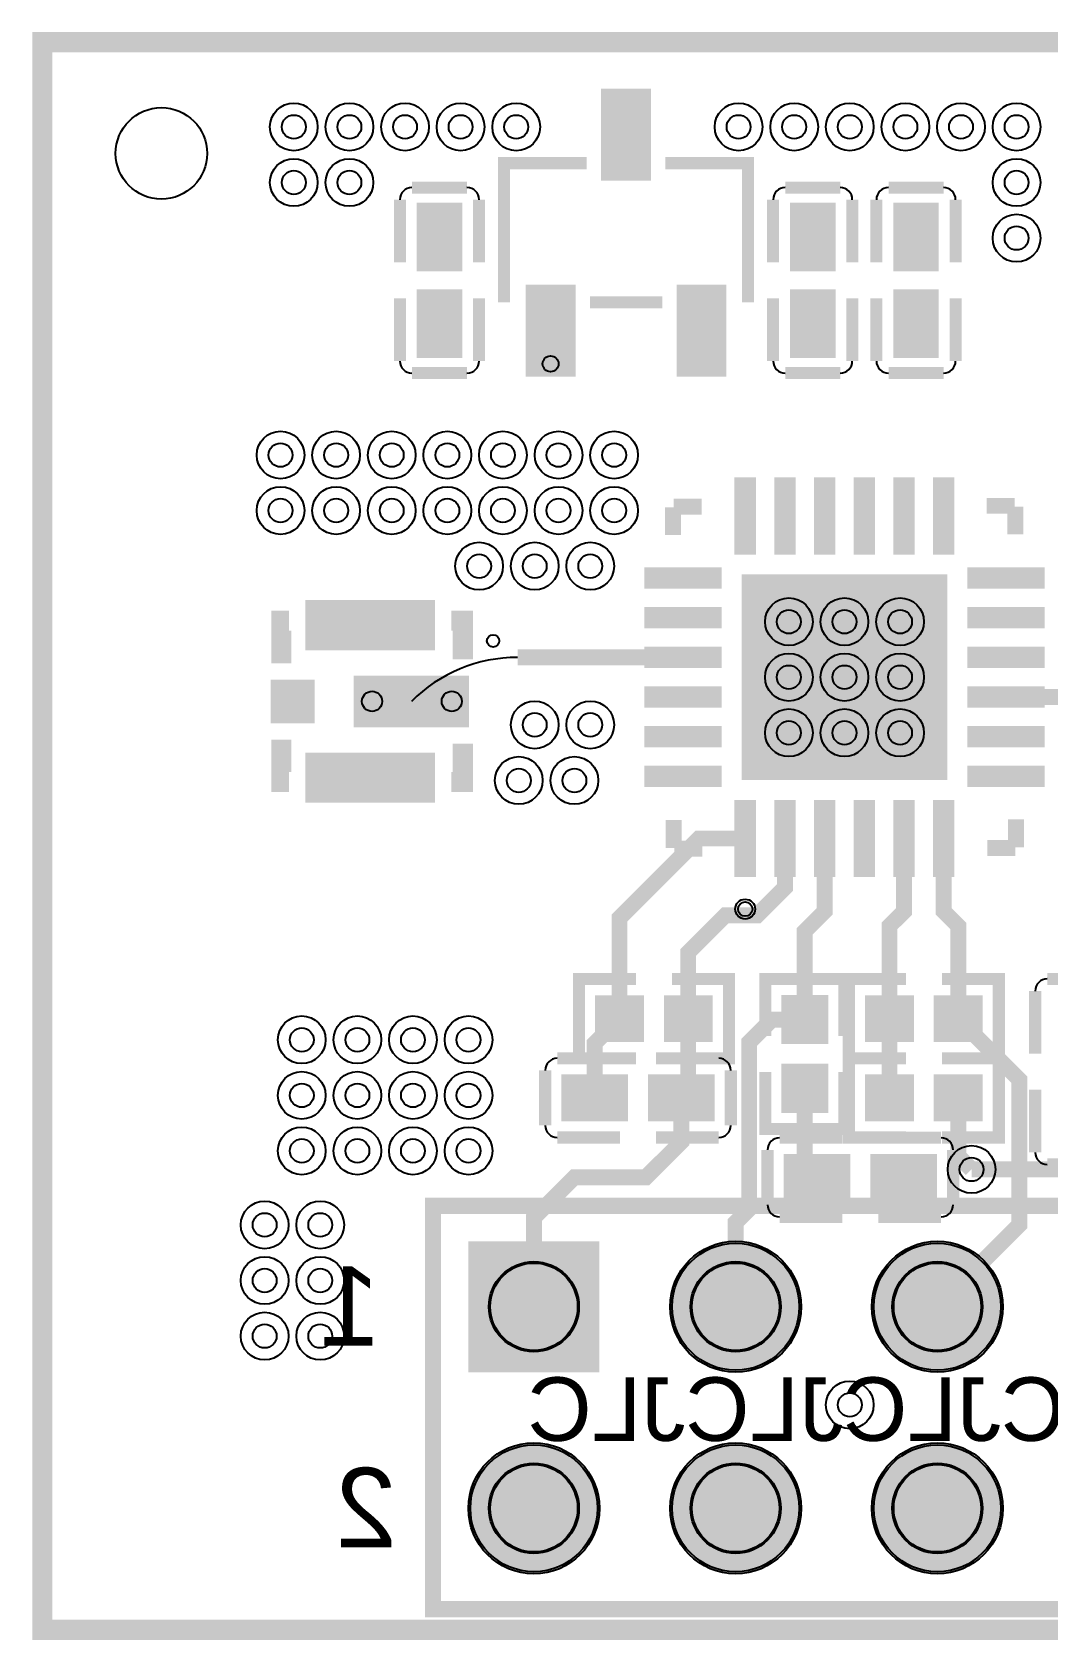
# Model space of a CAD drawing. Header units: millimetres. Extents: x -0.1 to 20.1, y -20.1 to 0.1.
# Drawn here: x -0.13 to 12.66, y -20.13 to 0.13 of the extents above; entities that cross this region are included whole.
import ezdxf

# ---------------------------------------------------------------- set-up
doc = ezdxf.new("R2010")
doc.units = ezdxf.units.MM
for name, color, linetype, true_color in [('BoardOutLine', 7, 'Continuous', 0xff00ff), ('BottomLayer', 7, 'Continuous', 0x0000ff), ('BottomSilkLayer', 7, 'Continuous', 0x66cc33), ('BottomSolderMaskLayer', 7, 'Continuous', 0xaa00ff), ('Document', 7, 'Continuous', 0xffffff), ('Hole', 7, 'Continuous', 0x222222), ('Multi-Layer', 7, 'Continuous', 0xc0c0c0), ('TopLayer', 7, 'Continuous', 0xff0000), ('TopPasteMaskLayer', 7, 'Continuous', 0x808080), ('TopSilkLayer', 7, 'Continuous', 0xffcc00), ('TopSolderMaskLayer', 7, 'Continuous', 0x800080)]:
    doc.layers.add(name, color=color, linetype=linetype, true_color=true_color)
doc.styles.get("Standard").update_dxf_attribs({"font": 'arial.ttf'})

msp = doc.modelspace()

# ---------------------------------------------------------------- hatches: boundary and pattern name
at = {"layer": 'BottomSolderMaskLayer'}
for points in [[(5.364607806451545, -16.755411574193545), (7.015404606451625, -16.755411574193545), (7.015404606451625, -15.104614774193578), (5.364607806451545, -15.104614774193578)], [(7.904581599999955, -15.930117999999993, 1), (9.555378399999954, -15.930117999999993, 1)], [(10.44458159999992, -15.930117999999993, 1), (12.095378399999918, -15.930117999999993, 1)], [(5.364581599999991, -18.47011800000007, 1), (7.0153783999999915, -18.47011800000007, 1)], [(7.904581599999955, -18.47011800000007, 1), (9.555378399999954, -18.47011800000007, 1)], [(10.44458159999992, -18.47011800000007, 1), (12.095378399999918, -18.47011800000007, 1)]]:
    msp.add_hatch(color=256, dxfattribs=at).paths.add_polyline_path(points)
at = {"layer": 'Multi-Layer'}
for points in [[(5.390006999999855, -16.730014799999935), (6.990003799999954, -16.730014799999935), (6.990003799999954, -15.13001799999995), (5.390006999999855, -15.13001799999995)], [(7.929981599999955, -15.930117999999993, 1), (9.529978399999955, -15.930117999999993, 1)], [(10.469981599999919, -15.930117999999993, 1), (12.069978399999918, -15.930117999999993, 1)], [(5.389981599999992, -18.47011800000007, 1), (6.989978399999991, -18.47011800000007, 1)], [(7.929981599999955, -18.47011800000007, 1), (9.529978399999955, -18.47011800000007, 1)], [(10.469981599999919, -18.47011800000007, 1), (12.069978399999918, -18.47011800000007, 1)]]:
    msp.add_hatch(color=256, dxfattribs=at).paths.add_polyline_path(points)
at = {"layer": 'TopLayer'}
for points in [[(7.649997399999961, -0.6299962000000505), (7.649997399999961, -1.699996599999963), (7.0499986000000945, -1.699996599999963), (7.0499986000000945, -0.6299962000000505)], [(4.731257999999912, -2.8497275999999374), (5.2712620000000925, -2.8497275999999374), (5.2712620000000925, -2.0596352000000024), (4.731257999999912, -2.0596352000000024)], [(9.43025799999998, -2.8497275999999374), (9.970261999999934, -2.8497275999999374), (9.970261999999934, -2.0596352000000024), (9.43025799999998, -2.0596352000000024)], [(10.73073799999986, -2.8497275999999374), (11.270742000000041, -2.8497275999999374), (11.270742000000041, -2.0596352000000024), (10.73073799999986, -2.0596352000000024)], [(4.731257999999912, -3.149752400000011), (5.2712620000000925, -3.149752400000011), (5.2712620000000925, -3.939844799999946), (4.731257999999912, -3.939844799999946)], [(6.700037400000042, -3.099993799999993), (6.700037400000042, -4.169994200000019), (6.100038599999948, -4.169994200000019), (6.100038599999948, -3.099993799999993)], [(8.59995739999988, -3.099993799999993), (8.59995739999988, -4.169994200000019), (7.999958600000014, -4.169994200000019), (7.999958600000014, -3.099993799999993)], [(9.43025799999998, -3.149752400000011), (9.970261999999934, -3.149752400000011), (9.970261999999934, -3.939844799999946), (9.43025799999998, -3.939844799999946)], [(10.73073799999986, -3.149752400000011), (11.270742000000041, -3.149752400000011), (11.270742000000041, -3.939844799999946), (10.73073799999986, -3.939844799999946)], [(8.723198199999956, -6.374409400000104), (8.723198199999956, -5.561609399999952), (8.977198199999862, -5.561609399999952), (8.977198199999862, -6.374409400000104)], [(9.222943200000032, -6.374409400000104), (9.222943200000032, -5.561609399999952), (9.476943199999937, -5.561609399999952), (9.476943199999937, -6.374409400000104)], [(9.723196199999961, -6.374409400000104), (9.723196199999961, -5.561609399999952), (9.977196199999867, -5.561609399999952), (9.977196199999867, -6.374409400000104)], [(10.222915799999896, -6.374409400000104), (10.222915799999896, -5.561609399999952), (10.476915800000029, -5.561609399999952), (10.476915800000029, -6.374409400000104)], [(10.723168800000053, -6.374409400000104), (10.723168800000053, -5.561609399999952), (10.977168799999959, -5.561609399999952), (10.977168799999959, -6.374409400000104)], [(11.222913799999901, -6.374409400000104), (11.222913799999901, -5.561609399999952), (11.476913800000034, -5.561609399999952), (11.476913800000034, -6.374409400000104)], [(7.6615544, -6.877075399999967), (7.6615544, -6.623075399999948), (8.474557599999912, -6.623075399999948), (8.474557599999912, -6.877075399999967)], [(11.72555439999985, -6.877075399999967), (11.72555439999985, -6.623075399999948), (12.53855759999999, -6.623075399999948), (12.53855759999999, -6.877075399999967)], [(8.8300559999999, -9.270009399999935), (8.8300559999999, -6.730009399999972), (11.37005600000009, -6.730009399999972), (11.37005600000009, -9.270009399999935)], [(4.917313000000036, -7.633817600000043), (3.3373313999999255, -7.633817600000043), (3.3373313999999255, -7.053808600000025), (4.917313000000036, -7.053808600000025)], [(7.6615544, -7.376947399999949), (7.6615544, -7.12294739999993), (8.474557599999912, -7.12294739999993), (8.474557599999912, -7.376947399999949)], [(11.72555439999985, -7.376947399999949), (11.72555439999985, -7.12294739999993), (12.53855759999999, -7.12294739999993), (12.53855759999999, -7.376947399999949)], [(7.6615544, -7.877073399999972), (7.6615544, -7.623073399999953), (8.474557599999912, -7.623073399999953), (8.474557599999912, -7.877073399999972)], [(11.72555439999985, -7.877073399999972), (11.72555439999985, -7.623073399999953), (12.53855759999999, -7.623073399999953), (12.53855759999999, -7.877073399999972)], [(3.402228399999899, -8.553805599999919), (2.9022039999999834, -8.553805599999919), (2.9022039999999834, -8.053806599999916), (3.402228399999899, -8.053806599999916)], [(5.347766799999931, -8.603818200000092), (3.947769600000015, -8.603818200000092), (3.947769600000015, -8.003819399999998), (5.347766799999931, -8.003819399999998)], [(7.6615544, -8.376945400000068), (7.6615544, -8.122945400000049), (8.474557599999912, -8.122945400000049), (8.474557599999912, -8.376945400000068)], [(11.72555439999985, -8.376945400000068), (11.72555439999985, -8.122945400000049), (12.53855759999999, -8.122945400000049), (12.53855759999999, -8.376945400000068)], [(7.6615544, -8.877071399999977), (7.6615544, -8.623071399999958), (8.474557599999912, -8.623071399999958), (8.474557599999912, -8.877071399999977)], [(11.72555439999985, -8.877071399999977), (11.72555439999985, -8.623071399999958), (12.53855759999999, -8.623071399999958), (12.53855759999999, -8.877071399999977)], [(4.917313000000036, -9.55382899999995), (3.3373313999999255, -9.55382899999995), (3.3373313999999255, -8.973819999999932), (4.917313000000036, -8.973819999999932)], [(7.6615544, -9.376943400000073), (7.6615544, -9.122943400000054), (8.474557599999912, -9.122943400000054), (8.474557599999912, -9.376943400000073)], [(11.72555439999985, -9.376943400000073), (11.72555439999985, -9.122943400000054), (12.53855759999999, -9.122943400000054), (12.53855759999999, -9.376943400000073)], [(8.722969600000056, -10.438409400000069), (8.722969600000056, -9.62560940000003), (8.976969599999961, -9.62560940000003), (8.976969599999961, -10.438409400000069)], [(9.223044799999911, -10.438409400000069), (9.223044799999911, -9.62560940000003), (9.477044800000044, -9.62560940000003), (9.477044800000044, -10.438409400000069)], [(9.723043800000028, -10.438409400000069), (9.723043800000028, -9.62560940000003), (9.977043799999933, -9.62560940000003), (9.977043799999933, -10.438409400000069)], [(10.223068200000057, -10.438409400000069), (10.223068200000057, -9.62560940000003), (10.477068199999962, -9.62560940000003), (10.477068199999962, -10.438409400000069)], [(10.723067199999946, -10.438409400000069), (10.723067199999946, -9.62560940000003), (10.977067200000079, -9.62560940000003), (10.977067200000079, -10.438409400000069)], [(11.223066200000062, -10.438409400000069), (11.223066200000062, -9.62560940000003), (11.477066199999967, -9.62560940000003), (11.477066199999967, -10.438409400000069)], [(7.55126759999996, -12.571222000000034), (7.55126759999996, -12.03121800000008), (6.985634999999888, -12.03121800000008), (6.985634999999888, -12.571222000000034)], [(7.851292400000034, -12.571222000000034), (7.851292400000034, -12.03121800000008), (8.416924999999878, -12.03121800000008), (8.416924999999878, -12.571222000000034)], [(9.871201999999926, -12.595707599999969), (9.331197999999972, -12.595707599999969), (9.331197999999972, -12.03007500000001), (9.871201999999926, -12.03007500000001)], [(10.949787599999922, -12.03121800000008), (10.949787599999922, -12.571222000000034), (10.384155000000078, -12.571222000000034), (10.384155000000078, -12.03121800000008)], [(11.249812399999996, -12.03121800000008), (11.249812399999996, -12.571222000000034), (11.815445000000068, -12.571222000000034), (11.815445000000068, -12.03121800000008)], [(9.871201999999926, -12.895732399999929), (9.331197999999972, -12.895732399999929), (9.331197999999972, -13.461365), (9.871201999999926, -13.461365)], [(7.350607599999989, -13.569441999999981), (7.350607599999989, -13.029438000000027), (6.560515199999941, -13.029438000000027), (6.560515199999941, -13.569441999999981)], [(7.650632400000063, -13.569441999999981), (7.650632400000063, -13.029438000000027), (8.440724800000112, -13.029438000000027), (8.440724800000112, -13.569441999999981)], [(10.949787599999922, -13.029438000000027), (10.949787599999922, -13.569441999999981), (10.384155000000078, -13.569441999999981), (10.384155000000078, -13.029438000000027)], [(11.249812399999996, -13.029438000000027), (11.249812399999996, -13.569441999999981), (11.815445000000068, -13.569441999999981), (11.815445000000068, -13.029438000000027)], [(10.149687599999993, -14.030198000000041), (10.149687599999993, -14.570201999999995), (9.359595199999944, -14.570201999999995), (9.359595199999944, -14.030198000000041)], [(10.449712400000067, -14.030198000000041), (10.449712400000067, -14.570201999999995), (11.239804800000115, -14.570201999999995), (11.239804800000115, -14.030198000000041)]]:
    msp.add_hatch(color=256, dxfattribs=at).paths.add_polyline_path(points)
at = {"layer": 'TopPasteMaskLayer'}
for points in [[(7.649997399999961, -0.6299962000000505), (7.649997399999961, -1.699996599999963), (7.0499986000000945, -1.699996599999963), (7.0499986000000945, -0.6299962000000505)], [(5.2262786000000006, -2.8197048000000677), (4.776266799999917, -2.8197048000000677), (4.726279599999884, -2.7497277999999596), (4.726279599999884, -2.269718600000033), (4.776266799999917, -2.2197059999999738), (5.2262786000000006, -2.2197059999999738), (5.276265800000033, -2.269718600000033), (5.276265800000033, -2.7497277999999596)], [(9.92525319999993, -2.7997658000000456), (9.475241399999845, -2.7997658000000456), (9.42525420000004, -2.7497785999998996), (9.42525420000004, -2.219782200000054), (9.475241399999845, -2.169769599999995), (9.92525319999993, -2.169769599999995), (9.975240399999961, -2.219782200000054), (9.975240399999961, -2.7497785999998996)], [(11.22575859999995, -2.8197048000000677), (10.775746799999865, -2.8197048000000677), (10.72575960000006, -2.7497277999999596), (10.72575960000006, -2.269718600000033), (10.775746799999865, -2.2197059999999738), (11.22575859999995, -2.2197059999999738), (11.275745799999982, -2.269718600000033), (11.275745799999982, -2.7497277999999596)], [(5.2262786000000006, -3.7797231999999212), (4.776266799999917, -3.7797231999999212), (4.726279599999884, -3.729710599999976), (4.726279599999884, -3.249726799999962), (4.776266799999917, -3.179724399999941), (5.2262786000000006, -3.179724399999941), (5.276265800000033, -3.249726799999962), (5.276265800000033, -3.729710599999976)], [(6.700037400000042, -3.099993799999993), (6.700037400000042, -4.169994200000019), (6.100038599999948, -4.169994200000019), (6.100038599999948, -3.099993799999993)], [(8.59995739999988, -3.099993799999993), (8.59995739999988, -4.169994200000019), (7.999958600000014, -4.169994200000019), (7.999958600000014, -3.099993799999993)], [(9.92525319999993, -3.829761200000007), (9.475241399999845, -3.829761200000007), (9.42525420000004, -3.779773999999975), (9.42525420000004, -3.249777600000016), (9.475241399999845, -3.1997649999999567), (9.92525319999993, -3.1997649999999567), (9.975240399999961, -3.249777600000016), (9.975240399999961, -3.779773999999975)], [(11.22575859999995, -3.7797231999999212), (10.775746799999865, -3.7797231999999212), (10.72575960000006, -3.729710599999976), (10.72575960000006, -3.249726799999962), (10.775746799999865, -3.179724399999941), (11.22575859999995, -3.179724399999941), (11.275745799999982, -3.249726799999962), (11.275745799999982, -3.729710599999976)], [(8.723198199999956, -6.374409400000104), (8.723198199999956, -5.561609399999952), (8.977198199999862, -5.561609399999952), (8.977198199999862, -6.374409400000104)], [(9.222943200000032, -6.374409400000104), (9.222943200000032, -5.561609399999952), (9.476943199999937, -5.561609399999952), (9.476943199999937, -6.374409400000104)], [(9.723196199999961, -6.374409400000104), (9.723196199999961, -5.561609399999952), (9.977196199999867, -5.561609399999952), (9.977196199999867, -6.374409400000104)], [(10.222915799999896, -6.374409400000104), (10.222915799999896, -5.561609399999952), (10.476915800000029, -5.561609399999952), (10.476915800000029, -6.374409400000104)], [(10.723168800000053, -6.374409400000104), (10.723168800000053, -5.561609399999952), (10.977168799999959, -5.561609399999952), (10.977168799999959, -6.374409400000104)], [(11.222913799999901, -6.374409400000104), (11.222913799999901, -5.561609399999952), (11.476913800000034, -5.561609399999952), (11.476913800000034, -6.374409400000104)], [(7.6615544, -6.877075399999967), (7.6615544, -6.623075399999948), (8.474557599999912, -6.623075399999948), (8.474557599999912, -6.877075399999967)], [(11.72555439999985, -6.877075399999967), (11.72555439999985, -6.623075399999948), (12.53855759999999, -6.623075399999948), (12.53855759999999, -6.877075399999967)], [(8.8300559999999, -9.270009399999935), (8.8300559999999, -6.730009399999972), (11.37005600000009, -6.730009399999972), (11.37005600000009, -9.270009399999935)], [(4.917313000000036, -7.633817600000043), (3.3373313999999255, -7.633817600000043), (3.3373313999999255, -7.053808600000025), (4.917313000000036, -7.053808600000025)], [(7.6615544, -7.376947399999949), (7.6615544, -7.12294739999993), (8.474557599999912, -7.12294739999993), (8.474557599999912, -7.376947399999949)], [(11.72555439999985, -7.376947399999949), (11.72555439999985, -7.12294739999993), (12.53855759999999, -7.12294739999993), (12.53855759999999, -7.376947399999949)], [(7.6615544, -7.877073399999972), (7.6615544, -7.623073399999953), (8.474557599999912, -7.623073399999953), (8.474557599999912, -7.877073399999972)], [(11.72555439999985, -7.877073399999972), (11.72555439999985, -7.623073399999953), (12.53855759999999, -7.623073399999953), (12.53855759999999, -7.877073399999972)], [(3.402228399999899, -8.553805599999919), (2.9022039999999834, -8.553805599999919), (2.9022039999999834, -8.053806599999916), (3.402228399999899, -8.053806599999916)], [(5.347766799999931, -8.603818200000092), (3.947769600000015, -8.603818200000092), (3.947769600000015, -8.003819399999998), (5.347766799999931, -8.003819399999998)], [(7.6615544, -8.376945400000068), (7.6615544, -8.122945400000049), (8.474557599999912, -8.122945400000049), (8.474557599999912, -8.376945400000068)], [(11.72555439999985, -8.376945400000068), (11.72555439999985, -8.122945400000049), (12.53855759999999, -8.122945400000049), (12.53855759999999, -8.376945400000068)], [(7.6615544, -8.877071399999977), (7.6615544, -8.623071399999958), (8.474557599999912, -8.623071399999958), (8.474557599999912, -8.877071399999977)], [(11.72555439999985, -8.877071399999977), (11.72555439999985, -8.623071399999958), (12.53855759999999, -8.623071399999958), (12.53855759999999, -8.877071399999977)], [(4.917313000000036, -9.55382899999995), (3.3373313999999255, -9.55382899999995), (3.3373313999999255, -8.973819999999932), (4.917313000000036, -8.973819999999932)], [(7.6615544, -9.376943400000073), (7.6615544, -9.122943400000054), (8.474557599999912, -9.122943400000054), (8.474557599999912, -9.376943400000073)], [(11.72555439999985, -9.376943400000073), (11.72555439999985, -9.122943400000054), (12.53855759999999, -9.122943400000054), (12.53855759999999, -9.376943400000073)], [(8.722969600000056, -10.438409400000069), (8.722969600000056, -9.62560940000003), (8.976969599999961, -9.62560940000003), (8.976969599999961, -10.438409400000069)], [(9.223044799999911, -10.438409400000069), (9.223044799999911, -9.62560940000003), (9.477044800000044, -9.62560940000003), (9.477044800000044, -10.438409400000069)], [(9.723043800000028, -10.438409400000069), (9.723043800000028, -9.62560940000003), (9.977043799999933, -9.62560940000003), (9.977043799999933, -10.438409400000069)], [(10.223068200000057, -10.438409400000069), (10.223068200000057, -9.62560940000003), (10.477068199999962, -9.62560940000003), (10.477068199999962, -10.438409400000069)], [(10.723067199999946, -10.438409400000069), (10.723067199999946, -9.62560940000003), (10.977067200000079, -9.62560940000003), (10.977067200000079, -10.438409400000069)], [(11.223066200000062, -10.438409400000069), (11.223066200000062, -9.62560940000003), (11.477066199999967, -9.62560940000003), (11.477066199999967, -10.438409400000069)], [(7.566279000000009, -12.531217000000083), (7.566279000000009, -12.071223000000032), (7.526273999999944, -12.03121800000008), (7.025639999999953, -12.03121800000008), (6.985634999999888, -12.071223000000032), (6.985634999999888, -12.531217000000083), (7.025639999999953, -12.571222000000034), (7.526273999999944, -12.571222000000034)], [(7.836280999999985, -12.531217000000083), (7.836280999999985, -12.071223000000032), (7.87628600000005, -12.03121800000008), (8.376920000000041, -12.03121800000008), (8.416924999999878, -12.071223000000032), (8.416924999999878, -12.531217000000083), (8.376920000000041, -12.571222000000034), (7.87628600000005, -12.571222000000034)], [(9.831197000000088, -12.610718999999904), (9.371203000000037, -12.610718999999904), (9.331197999999972, -12.570713999999953), (9.331197999999972, -12.070079999999962), (9.371203000000037, -12.03007500000001), (9.831197000000088, -12.03007500000001), (9.871201999999926, -12.070079999999962), (9.871201999999926, -12.570713999999953)], [(10.96479899999997, -12.071223000000032), (10.96479899999997, -12.531217000000083), (10.924793999999906, -12.571222000000034), (10.424159999999915, -12.571222000000034), (10.384155000000078, -12.531217000000083), (10.384155000000078, -12.071223000000032), (10.424159999999915, -12.03121800000008), (10.924793999999906, -12.03121800000008)], [(11.234800999999948, -12.071223000000032), (11.234800999999948, -12.531217000000083), (11.274806000000012, -12.571222000000034), (11.775440000000003, -12.571222000000034), (11.815445000000068, -12.531217000000083), (11.815445000000068, -12.071223000000032), (11.775440000000003, -12.03121800000008), (11.274806000000012, -12.03121800000008)], [(9.831197000000088, -12.880720999999994), (9.371203000000037, -12.880720999999994), (9.331197999999972, -12.920726000000059), (9.331197999999972, -13.42136000000005), (9.371203000000037, -13.461365), (9.831197000000088, -13.461365), (9.871201999999926, -13.42136000000005), (9.871201999999926, -12.920726000000059)], [(7.320584799999892, -13.074421400000006), (7.320584799999892, -13.52443320000009), (7.250607800000012, -13.574420400000008), (6.770598599999971, -13.574420400000008), (6.720586000000026, -13.52443320000009), (6.720586000000026, -13.074421400000006), (6.770598599999971, -13.024434200000087), (7.250607800000012, -13.024434200000087)], [(8.280603199999973, -13.074421400000006), (8.280603199999973, -13.52443320000009), (8.230590600000028, -13.574420400000008), (7.7506067999999, -13.574420400000008), (7.680604400000107, -13.52443320000009), (7.680604400000107, -13.074421400000006), (7.7506067999999, -13.024434200000087), (8.230590600000028, -13.024434200000087)], [(10.96479899999997, -13.069442999999978), (10.96479899999997, -13.52943700000003), (10.924793999999906, -13.569441999999981), (10.424159999999915, -13.569441999999981), (10.384155000000078, -13.52943700000003), (10.384155000000078, -13.069442999999978), (10.424159999999915, -13.029438000000027), (10.924793999999906, -13.029438000000027)], [(11.234800999999948, -13.069442999999978), (11.234800999999948, -13.52943700000003), (11.274806000000012, -13.569441999999981), (11.775440000000003, -13.569441999999981), (11.815445000000068, -13.52943700000003), (11.815445000000068, -13.069442999999978), (11.775440000000003, -13.029438000000027), (11.274806000000012, -13.029438000000027)], [(9.519716800000083, -14.525218600000017), (9.519716800000083, -14.075206800000046), (9.569729400000028, -14.025219600000014), (10.049713199999928, -14.025219600000014), (10.11971559999995, -14.075206800000046), (10.11971559999995, -14.525218600000017), (10.049713199999928, -14.575205800000049), (9.569729400000028, -14.575205800000049)], [(10.479735199999936, -14.525218600000017), (10.479735199999936, -14.075206800000046), (10.549712199999817, -14.025219600000014), (11.029721400000085, -14.025219600000014), (11.07973400000003, -14.075206800000046), (11.07973400000003, -14.525218600000017), (11.029721400000085, -14.575205800000049), (10.549712199999817, -14.575205800000049)]]:
    msp.add_hatch(color=256, dxfattribs=at).paths.add_polyline_path(points)
at = {"layer": 'TopSolderMaskLayer'}
for points in [[(7.664240356843834, -0.5846908236560466), (7.664240356843834, -1.7452847720429645), (7.035755643156222, -1.7452847720429645), (7.035755643156222, -0.5846908236560466)], [(4.713897876550959, -2.8868933196613398), (5.2886221234488175, -2.8868933196613398), (5.2886221234488175, -2.0224742592662324), (4.713897876550959, -2.0224742592662324)], [(9.412897876551028, -2.8868933196613398), (9.987622123448887, -2.8868933196613398), (9.987622123448887, -2.0224742592662324), (9.412897876551028, -2.0224742592662324)], [(10.713377876551135, -2.8868933196613398), (11.288102123448994, -2.8868933196613398), (11.288102123448994, -2.0224742592662324), (10.713377876551135, -2.0224742592662324)], [(4.713897876550959, -3.112586680338609), (5.2886221234488175, -3.112586680338609), (5.2886221234488175, -3.9770057407337163), (4.713897876550959, -3.9770057407337163)], [(6.7142803568436875, -3.0546970258063766), (6.7142803568436875, -4.2152909741936355), (6.0857956431563025, -4.2152909741936355), (6.0857956431563025, -3.0546970258063766)], [(8.614200356843753, -3.0546970258063766), (8.614200356843753, -4.2152909741936355), (7.985715643156141, -4.2152909741936355), (7.985715643156141, -3.0546970258063766)], [(9.412897876551028, -3.112586680338609), (9.987622123448887, -3.112586680338609), (9.987622123448887, -3.9770057407337163), (9.412897876551028, -3.9770057407337163)], [(10.713377876551135, -3.112586680338609), (11.288102123448994, -3.112586680338609), (11.288102123448994, -3.9770057407337163), (10.713377876551135, -3.9770057407337163)], [(8.715388419931173, -6.454434561260086), (8.715388419931173, -5.481594241260041), (8.985017357431275, -5.481594241260041), (8.985017357431275, -6.454434561260086)], [(9.215125605462504, -6.454434561260086), (9.215125605462504, -5.481594241260041), (9.484754542962605, -5.481594241260041), (9.484754542962605, -6.454434561260086)], [(9.715386419931178, -6.454434561260086), (9.715386419931178, -5.481594241260041), (9.985015357431053, -5.481594241260041), (9.985015357431053, -6.454434561260086)], [(10.21509664256871, -6.454434561260086), (10.21509664256871, -5.481594241260041), (10.484725580068812, -5.481594241260041), (10.484725580068812, -6.454434561260086)], [(10.715357457037385, -6.454434561260086), (10.715357457037385, -5.481594241260041), (10.984986394537486, -5.481594241260041), (10.984986394537486, -6.454434561260086)], [(11.215094642568715, -6.454434561260086), (11.215094642568715, -5.481594241260041), (11.484723580068817, -5.481594241260041), (11.484723580068817, -6.454434561260086)], [(7.5815142349598545, -6.884889478124251), (7.5815142349598545, -6.615264446881952), (8.554597765040057, -6.615264446881952), (8.554597765040057, -6.884889478124251)], [(11.645514234959933, -6.884889478124251), (11.645514234959933, -6.615264446881952), (12.618597765039908, -6.615264446881952), (12.618597765039908, -6.884889478124251)], [(8.80504970000004, -9.295016200125929), (8.80504970000004, -6.70500360012602), (11.39506229999995, -6.70500360012602), (11.39506229999995, -9.295016200125929)], [(4.942715041636461, -7.65920981370698), (3.311934258291217, -7.65920981370698), (3.311934258291217, -7.028400813707094), (4.942715041636461, -7.028400813707094)], [(7.5815142349598545, -7.384761478124233), (7.5815142349598545, -7.115136446881934), (8.554597765040057, -7.115136446881934), (8.554597765040057, -7.384761478124233)], [(11.645514234959933, -7.384761478124233), (11.645514234959933, -7.115136446881934), (12.618597765039908, -7.115136446881934), (12.618597765039908, -7.384761478124233)], [(7.5815142349598545, -7.884887478124256), (7.5815142349598545, -7.615262446881957), (8.554597765040057, -7.615262446881957), (8.554597765040057, -7.884887478124256)], [(11.645514234959933, -7.884887478124256), (11.645514234959933, -7.615262446881957), (12.618597765039908, -7.615262446881957), (12.618597765039908, -7.884887478124256)], [(3.427637432258166, -8.579209470967726), (2.8768104516128687, -8.579209470967726), (2.8768104516128687, -8.028410470967628), (3.427637432258166, -8.028410470967628)], [(5.373169564977047, -8.629222501075333), (3.9223723649769227, -8.629222501075333), (3.9223723649769227, -7.978423701075258), (5.373169564977047, -7.978423701075258)], [(7.5815142349598545, -8.384759478124238), (7.5815142349598545, -8.115134446882053), (8.554597765040057, -8.115134446882053), (8.554597765040057, -8.384759478124238)], [(11.645514234959933, -8.384759478124238), (11.645514234959933, -8.115134446882053), (12.618597765039908, -8.115134446882053), (12.618597765039908, -8.384759478124238)], [(7.5815142349598545, -8.884885478124147), (7.5815142349598545, -8.615260446881962), (8.554597765040057, -8.615260446881962), (8.554597765040057, -8.884885478124147)], [(11.645514234959933, -8.884885478124147), (11.645514234959933, -8.615260446881962), (12.618597765039908, -8.615260446881962), (12.618597765039908, -8.884885478124147)], [(4.942715041636461, -9.579223438362192), (3.311934258291217, -9.579223438362192), (3.311934258291217, -8.948414438362079), (4.942715041636461, -8.948414438362079)], [(7.5815142349598545, -9.384757478124243), (7.5815142349598545, -9.115132446882058), (8.554597765040057, -9.115132446882058), (8.554597765040057, -9.384757478124243)], [(11.645514234959933, -9.384757478124243), (11.645514234959933, -9.115132446882058), (12.618597765039908, -9.115132446882058), (12.618597765039908, -9.384757478124243)], [(8.715161382824931, -10.518434561260051), (8.715161382824931, -9.545594241260005), (8.984790320324805, -9.545594241260005), (8.984790320324805, -10.518434561260051)], [(9.21523345703747, -10.518434561260051), (9.21523345703747, -9.545594241260005), (9.484862394537572, -9.545594241260005), (9.484862394537572, -10.518434561260051)], [(9.715224642568614, -10.518434561260051), (9.715224642568614, -9.545594241260005), (9.984853580068716, -9.545594241260005), (9.984853580068716, -10.518434561260051)], [(10.215258419931274, -10.518434561260051), (10.215258419931274, -9.545594241260005), (10.484887357431376, -9.545594241260005), (10.484887357431376, -10.518434561260051)], [(10.715249605462418, -10.518434561260051), (10.715249605462418, -9.545594241260005), (10.98487854296252, -9.545594241260005), (10.98487854296252, -10.518434561260051)], [(11.21525641993128, -10.518434561260051), (11.21525641993128, -9.545594241260005), (11.48488535743138, -9.545594241260005), (11.48488535743138, -10.518434561260051)], [(7.576665318904475, -12.596621999999911), (7.576665318904475, -12.00581800000009), (6.960234999999898, -12.00581800000009), (6.960234999999898, -12.596621999999911)], [(7.8258946810955194, -12.596621999999911), (7.8258946810955194, -12.00581800000009), (8.442324999999869, -12.00581800000009), (8.442324999999869, -12.596621999999911)], [(9.895450046699466, -12.622311889745902), (9.306949953300432, -12.622311889745902), (9.306949953300432, -12.003468320790262), (9.895450046699466, -12.003468320790262)], [(10.97518531890421, -12.00581800000009), (10.97518531890421, -12.596621999999911), (10.358755000000087, -12.596621999999911), (10.358755000000087, -12.00581800000009)], [(11.224414681095482, -12.00581800000009), (11.224414681095482, -12.596621999999911), (11.840844999999831, -12.596621999999911), (11.840844999999831, -12.00581800000009)], [(9.895450046699466, -12.869128110253996), (9.306949953300432, -12.869128110253996), (9.306949953300432, -13.487971679209863), (9.895450046699466, -13.487971679209863)], [(7.376009233125501, -13.594841999999971), (7.376009233125501, -13.004038000000037), (6.535116833125471, -13.004038000000037), (6.535116833125471, -13.594841999999971)], [(7.625230766874552, -13.594841999999971), (7.625230766874552, -13.004038000000037), (8.466123166874581, -13.004038000000037), (8.466123166874581, -13.594841999999971)], [(10.97518531890421, -13.004038000000037), (10.97518531890421, -13.594841999999971), (10.358755000000087, -13.594841999999971), (10.358755000000087, -13.004038000000037)], [(11.224414681095482, -13.004038000000037), (11.224414681095482, -13.594841999999971), (11.840844999999831, -13.594841999999971), (11.840844999999831, -13.004038000000037)], [(10.175089233125505, -14.00479800000005), (10.175089233125505, -14.595601999999985), (9.334196833125475, -14.595601999999985), (9.334196833125475, -14.00479800000005)], [(10.424310766874555, -14.00479800000005), (10.424310766874555, -14.595601999999985), (11.265203166874585, -14.595601999999985), (11.265203166874585, -14.00479800000005)], [(5.364607806451545, -16.755411574193545), (7.015404606451625, -16.755411574193545), (7.015404606451625, -15.104614774193578), (5.364607806451545, -15.104614774193578)], [(7.904581599999955, -15.930117999999993, 1), (9.555378399999954, -15.930117999999993, 1)], [(10.44458159999992, -15.930117999999993, 1), (12.095378399999918, -15.930117999999993, 1)], [(5.364581599999991, -18.47011800000007, 1), (7.0153783999999915, -18.47011800000007, 1)], [(7.904581599999955, -18.47011800000007, 1), (9.555378399999954, -18.47011800000007, 1)], [(10.44458159999992, -18.47011800000007, 1), (12.095378399999918, -18.47011800000007, 1)]]:
    msp.add_hatch(color=256, dxfattribs=at).paths.add_polyline_path(points)

# ---------------------------------------------------------------- linework, layer by layer
at = {"layer": 'BoardOutLine', "const_width": 0.254}
msp.add_lwpolyline([(0, 0), (20.00001080000004, 0), (20.00001080000004, -20.00001080000004), (0, -20.00001080000004), (0, 0)], close=True, dxfattribs=at)
at = {"layer": 'BottomLayer', "const_width": 0.1999996}
msp.add_lwpolyline([(11.700001999999927, -14.19999699999994), (13.499998399999981, -14.19999699999994), (13.999997400000098, -13.699997999999937)], dxfattribs=at)
at = {"layer": 'BottomSilkLayer', "const_width": 0.20320000000000002}
msp.add_lwpolyline([(4.920005399999923, -19.74001640000006), (4.920005399999923, -14.660016400000018), (15.080005400000005, -14.660016400000018), (15.080005400000005, -19.74001640000006), (4.920005399999923, -19.74001640000006)], close=True, dxfattribs=at)
at = {"layer": 'BottomSolderMaskLayer'}
for centre, radius in [((8.729979999999955, -15.930117999999993), 0.8253983999999999), ((11.269979999999919, -15.930117999999993), 0.8253983999999999), ((6.1900053999999045, -15.9300164), 0.5674745032258064), ((8.730005400000096, -15.9300164), 0.5674745032258064), ((11.27000540000006, -15.9300164), 0.5674745032258064), ((6.189979999999991, -18.47011800000007), 0.8253983999999999), ((8.729979999999955, -18.47011800000007), 0.8253983999999999), ((11.269979999999919, -18.47011800000007), 0.8253983999999999), ((6.1900053999999045, -18.470016400000077), 0.5674745032258064), ((8.730005400000096, -18.470016400000077), 0.5674745032258064), ((11.27000540000006, -18.470016400000077), 0.5674745032258064)]:
    msp.add_circle(centre, radius, dxfattribs=at)
at = {"layer": 'Document'}
for centre, radius in [((6.400038000000109, -4.051046000000042), 0.10007600000000001), ((5.155691999999931, -8.303767999999991), 0.127), ((8.850121999999942, -10.920983999999976), 0.124968)]:
    msp.add_circle(centre, radius, dxfattribs=at)
at = {"layer": 'Hole'}
for centre in [(3.1671259999999393, -1.0670539999999846), (3.867149999999924, -1.0670539999999846), (4.567174000000136, -1.0670539999999846), (5.267197999999894, -1.0670539999999846), (5.967221999999879, -1.0670539999999846), (8.767064000000005, -1.0670539999999846), (9.46708799999999, -1.0670539999999846), (10.167111999999975, -1.0670539999999846), (10.86713599999996, -1.0670539999999846), (11.567159999999944, -1.0670539999999846), (12.26718399999993, -1.0670539999999846), (3.1671259999999393, -1.7670779999999695), (3.867149999999924, -1.7670779999999695), (12.26718399999993, -1.7670779999999695), (12.26718399999993, -2.467102000000068), (2.9999939999999015, -5.200142000000028), (3.7000179999998863, -5.200142000000028), (4.400041999999871, -5.200142000000028), (5.1000660000000835, -5.200142000000028), (5.800090000000068, -5.200142000000028), (6.500114000000053, -5.200142000000028), (7.199883999999997, -5.200142000000028), (2.9999939999999015, -5.899911999999972), (3.7000179999998863, -5.899911999999972), (4.400041999999871, -5.899911999999972), (5.1000660000000835, -5.899911999999972), (5.800090000000068, -5.899911999999972), (6.500114000000053, -5.899911999999972), (7.199883999999997, -5.899911999999972), (5.500116000000048, -6.599935999999957), (6.200140000000033, -6.599935999999957), (6.899909999999977, -6.599935999999957), (9.400031999999896, -7.299959999999942), (10.100056000000109, -7.299959999999942), (10.800079999999866, -7.299959999999942), (9.400031999999896, -7.99998400000004), (10.100056000000109, -7.99998400000004), (10.800079999999866, -7.99998400000004), (6.200140000000033, -8.59993200000008), (6.899909999999977, -8.59993200000008), (9.400031999999896, -8.700008000000025), (10.100056000000109, -8.700008000000025), (10.800079999999866, -8.700008000000025), (5.999987999999917, -9.299955999999952), (6.7000119999999015, -9.299955999999952), (3.267201999999884, -12.56715799999995), (3.967226000000096, -12.56715799999995), (4.666995999999813, -12.56715799999995), (5.367020000000025, -12.56715799999995), (3.267201999999884, -13.267182000000048), (3.967226000000096, -13.267182000000048), (4.666995999999813, -13.267182000000048), (5.367020000000025, -13.267182000000048), (3.267201999999884, -13.967206000000033), (3.967226000000096, -13.967206000000033), (4.666995999999813, -13.967206000000033), (5.367020000000025, -13.967206000000033), (11.700001999999927, -14.20012399999996), (2.8000959999999395, -14.899894000000018), (3.500120000000038, -14.899894000000018), (2.8000959999999395, -15.599918000000002), (3.500120000000038, -15.599918000000002), (2.8000959999999395, -16.299941999999987), (3.500120000000038, -16.299941999999987), (10.167111999999975, -17.16709800000001)]:
    msp.add_circle(centre, 0.15001240000000002, dxfattribs=at)
at = {"layer": 'Multi-Layer'}
for centre, radius in [((3.1671259999999393, -1.0670539999999846), 0.2999994), ((3.867149999999924, -1.0670539999999846), 0.2999994), ((4.567174000000136, -1.0670539999999846), 0.2999994), ((5.267197999999894, -1.0670539999999846), 0.2999994), ((5.967221999999879, -1.0670539999999846), 0.2999994), ((8.767064000000005, -1.0670539999999846), 0.2999994), ((9.46708799999999, -1.0670539999999846), 0.2999994), ((10.167111999999975, -1.0670539999999846), 0.2999994), ((10.86713599999996, -1.0670539999999846), 0.2999994), ((11.567159999999944, -1.0670539999999846), 0.2999994), ((12.26718399999993, -1.0670539999999846), 0.2999994), ((1.5001239999999143, -1.4000480000000834), 0.5759958000000001), ((3.1671259999999393, -1.7670779999999695), 0.2999994), ((3.867149999999924, -1.7670779999999695), 0.2999994), ((12.26718399999993, -1.7670779999999695), 0.2999994), ((12.26718399999993, -2.467102000000068), 0.2999994), ((2.9999939999999015, -5.200142000000028), 0.2999994), ((3.7000179999998863, -5.200142000000028), 0.2999994), ((4.400041999999871, -5.200142000000028), 0.2999994), ((5.1000660000000835, -5.200142000000028), 0.2999994), ((5.800090000000068, -5.200142000000028), 0.2999994), ((6.500114000000053, -5.200142000000028), 0.2999994), ((7.199883999999997, -5.200142000000028), 0.2999994), ((2.9999939999999015, -5.899911999999972), 0.2999994), ((3.7000179999998863, -5.899911999999972), 0.2999994), ((4.400041999999871, -5.899911999999972), 0.2999994), ((5.1000660000000835, -5.899911999999972), 0.2999994), ((5.800090000000068, -5.899911999999972), 0.2999994), ((6.500114000000053, -5.899911999999972), 0.2999994), ((7.199883999999997, -5.899911999999972), 0.2999994), ((5.500116000000048, -6.599935999999957), 0.2999994), ((6.200140000000033, -6.599935999999957), 0.2999994), ((6.899909999999977, -6.599935999999957), 0.2999994), ((9.400031999999896, -7.299959999999942), 0.2999994), ((10.100056000000109, -7.299959999999942), 0.2999994), ((10.800079999999866, -7.299959999999942), 0.2999994), ((9.400031999999896, -7.99998400000004), 0.2999994), ((10.100056000000109, -7.99998400000004), 0.2999994), ((10.800079999999866, -7.99998400000004), 0.2999994), ((6.200140000000033, -8.59993200000008), 0.2999994), ((6.899909999999977, -8.59993200000008), 0.2999994), ((9.400031999999896, -8.700008000000025), 0.2999994), ((10.100056000000109, -8.700008000000025), 0.2999994), ((10.800079999999866, -8.700008000000025), 0.2999994), ((5.999987999999917, -9.299955999999952), 0.2999994), ((6.7000119999999015, -9.299955999999952), 0.2999994), ((3.267201999999884, -12.56715799999995), 0.2999994), ((3.967226000000096, -12.56715799999995), 0.2999994), ((4.666995999999813, -12.56715799999995), 0.2999994), ((5.367020000000025, -12.56715799999995), 0.2999994), ((3.267201999999884, -13.267182000000048), 0.2999994), ((3.967226000000096, -13.267182000000048), 0.2999994), ((4.666995999999813, -13.267182000000048), 0.2999994), ((5.367020000000025, -13.267182000000048), 0.2999994), ((3.267201999999884, -13.967206000000033), 0.2999994), ((3.967226000000096, -13.967206000000033), 0.2999994), ((4.666995999999813, -13.967206000000033), 0.2999994), ((5.367020000000025, -13.967206000000033), 0.2999994), ((11.700001999999927, -14.20012399999996), 0.2999994), ((2.8000959999999395, -14.899894000000018), 0.2999994), ((3.500120000000038, -14.899894000000018), 0.2999994), ((8.729979999999955, -15.930117999999993), 0.7999984), ((11.269979999999919, -15.930117999999993), 0.7999984), ((2.8000959999999395, -15.599918000000002), 0.2999994), ((3.500120000000038, -15.599918000000002), 0.2999994), ((6.1900053999999045, -15.9300164), 0.5500116), ((8.730005400000096, -15.9300164), 0.5500116), ((11.27000540000006, -15.9300164), 0.5500116), ((2.8000959999999395, -16.299941999999987), 0.2999994), ((3.500120000000038, -16.299941999999987), 0.2999994), ((10.167111999999975, -17.16709800000001), 0.2999994), ((6.189979999999991, -18.47011800000007), 0.7999984), ((8.729979999999955, -18.47011800000007), 0.7999984), ((11.269979999999919, -18.47011800000007), 0.7999984), ((6.1900053999999045, -18.470016400000077), 0.5500116), ((8.730005400000096, -18.470016400000077), 0.5500116), ((11.27000540000006, -18.470016400000077), 0.5500116)]:
    msp.add_circle(centre, radius, dxfattribs=at)
at = {"layer": 'TopLayer', "const_width": 0.1999996}
for points in [[(5.984620999999947, -7.750073400000019), (8.068055999999956, -7.750073400000019)], [(12.132056000000034, -8.249945400000001), (15.422295799999915, -8.249945400000001)], [(8.849867999999901, -10.032009399999993), (8.268004799999858, -10.032009399999993), (7.267193999999904, -11.032820199999946), (7.267193999999904, -12.30000080000002)], [(9.349994000000038, -10.032009399999993), (9.349994000000038, -10.650016800000003), (9.000007400000072, -11.000003399999969), (8.600008199999934, -11.000003399999969), (8.132825999999909, -11.467185599999993), (8.132825999999909, -12.30000080000002)], [(9.850119999999947, -10.032009399999993), (9.850119999999947, -10.94988920000003), (9.600006199999939, -11.200003000000038), (9.600006199999939, -12.31280240000001)], [(10.850117999999952, -10.032009399999993), (10.850117999999952, -10.94988920000003), (10.667187200000058, -11.132819999999924), (10.667187200000058, -12.30000080000002)], [(11.349990000000048, -10.032009399999993), (11.349990000000048, -10.949990800000023), (11.532819199999835, -11.132819999999924), (11.532819199999835, -12.30000080000002)], [(7.267193999999904, -12.30000080000002), (6.95492640000009, -12.612268399999948), (6.95492640000009, -13.299998800000026)], [(8.132825999999909, -12.30000080000002), (8.132825999999909, -13.212267199999928), (8.045094400000039, -13.299998800000026)], [(9.600006199999939, -12.31280240000001), (9.187205399999925, -12.31280240000001), (8.900007600000094, -12.600000199999954), (8.900007600000094, -14.699995999999942), (8.730005400000096, -14.86999819999994), (8.730005400000096, -15.9300164)], [(10.667187200000058, -12.30000080000002), (10.667187200000058, -13.299998800000026)], [(11.531599999999912, -12.301219999999944), (12.301219999999944, -13.068299999999908), (12.301219999999944, -14.899639999999977), (11.269979999999919, -15.930880000000002)], [(9.600006199999939, -13.178434400000015), (9.600006199999939, -14.145082200000047), (9.754920799999923, -14.29999680000003)], [(8.045094400000039, -13.299998800000026), (8.045094400000039, -13.85491259999992), (7.600010199999929, -14.29999680000003), (6.7000119999999015, -14.29999680000003), (6.1900053999999045, -14.810003400000028), (6.1900053999999045, -15.9300164)], [(11.532819199999835, -13.299998800000026), (11.532819199999835, -14.032814199999962), (11.700001999999927, -14.19999699999994)]]:
    msp.add_lwpolyline(points, dxfattribs=at)
at = {"layer": 'TopLayer'}
msp.add_arc((5.984625015439519, -9.640671599995699), 1.8905982, 90, 135.00008604822875, dxfattribs=at)
at = {"layer": 'TopSilkLayer'}
for points, const_width in [([(5.813806, -3.2760666000000356), (5.813806, -1.5236697999999933), (6.855409199999826, -1.5236697999999933)], 0.1524), ([(8.886190000000056, -3.2760666000000356), (8.886190000000056, -1.5236697999999933), (7.844586800000002, -1.5236697999999933)], 0.1524), ([(4.65505799999994, -1.8310351999999739), (5.347461999999837, -1.8310351999999739)], 0.1524), ([(9.354058000000009, -1.8310351999999739), (10.046461999999906, -1.8310351999999739)], 0.1524), ([(10.654538000000116, -1.8310351999999739), (11.346942000000013, -1.8310351999999739)], 0.1524), ([(4.502657999999997, -2.7735276000000795), (4.502657999999997, -1.9834351999999171)], 0.1524), ([(5.499862000000007, -1.9834351999999171), (5.499862000000007, -2.7735276000000795)], 0.1524), ([(9.201657999999838, -2.7735276000000795), (9.201657999999838, -1.9834351999999171)], 0.1524), ([(10.198861999999849, -1.9834351999999171), (10.198861999999849, -2.7735276000000795)], 0.1524), ([(10.502137999999945, -2.7735276000000795), (10.502137999999945, -1.9834351999999171)], 0.1524), ([(11.499341999999956, -1.9834351999999171), (11.499341999999956, -2.7735276000000795)], 0.1524), ([(4.502657999999997, -3.225952399999983), (4.502657999999997, -4.0160448000000315)], 0.1524), ([(5.499862000000007, -4.0160448000000315), (5.499862000000007, -3.225952399999983)], 0.1524), ([(7.805394599999886, -3.2760666000000356), (6.894601399999942, -3.2760666000000356)], 0.1524), ([(9.201657999999838, -3.225952399999983), (9.201657999999838, -4.0160448000000315)], 0.1524), ([(10.198861999999849, -4.0160448000000315), (10.198861999999849, -3.225952399999983)], 0.1524), ([(10.502137999999945, -3.225952399999983), (10.502137999999945, -4.0160448000000315)], 0.1524), ([(11.499341999999956, -4.0160448000000315), (11.499341999999956, -3.225952399999983)], 0.1524), ([(4.65505799999994, -4.168444799999975), (5.347461999999837, -4.168444799999975)], 0.1524), ([(9.354058000000009, -4.168444799999975), (10.046461999999906, -4.168444799999975)], 0.1524), ([(10.654538000000116, -4.168444799999975), (11.346942000000013, -4.168444799999975)], 0.1524), ([(7.941056000000003, -5.858992599999965), (7.941056000000003, -6.2090045999999575)], 0.1999996), ([(8.300059600000054, -5.85000100000002), (7.950047599999948, -5.85000100000002)], 0.1999996), ([(12.241072800000097, -5.841009399999962), (11.891060799999991, -5.841009399999962)], 0.1999996), ([(12.250064400000042, -6.200013000000013), (12.250064400000042, -5.85000100000002)], 0.1999996), ([(3.009214199999974, -7.822691999999961), (3.009214199999974, -7.287818799999968), (3.106191400000057, -7.287818799999968)], 0.254), ([(5.295214200000032, -7.7726794000000154), (5.295214200000032, -7.287818799999968), (5.148452999999904, -7.287818799999968)], 0.254), ([(3.106191400000057, -9.319818800000007), (3.009214199999974, -9.319818800000007), (3.009214199999974, -8.784945600000015)], 0.254), ([(5.148452999999904, -9.319818800000007), (5.168214199999852, -9.319818800000007), (5.295214200000032, -9.319818800000007), (5.295214200000032, -8.83495819999996)], 0.254), ([(7.950047599999948, -9.800005800000008), (7.950047599999948, -10.1500178)], 0.1999996), ([(12.259055999999987, -10.141026199999942), (12.259055999999987, -9.791014200000063)], 0.1999996), ([(7.959039199999893, -10.159009399999945), (8.309051199999999, -10.159009399999945)], 0.1999996), ([(11.900052399999936, -10.1500178), (12.250064400000042, -10.1500178)], 0.1999996), ([(7.4750675999999885, -12.79982199999995), (6.7570349999999735, -12.79982199999995), (6.7570349999999735, -11.802618000000052), (7.4750675999999885, -11.802618000000052)], 0.1524), ([(7.9274924000000055, -12.79982199999995), (8.64552500000002, -12.79982199999995), (8.64552500000002, -11.802618000000052), (7.9274924000000055, -11.802618000000052)], 0.1524), ([(10.09980199999984, -12.519507599999997), (10.09980199999984, -11.801474999999982), (9.102598000000057, -11.801474999999982), (9.102598000000057, -12.519507599999997)], 0.1524), ([(10.87358759999995, -11.802618000000052), (10.155554999999936, -11.802618000000052), (10.155554999999936, -12.79982199999995), (10.87358759999995, -12.79982199999995)], 0.1524), ([(11.326012399999968, -11.802618000000052), (12.044044999999983, -11.802618000000052), (12.044044999999983, -12.79982199999995), (11.326012399999968, -12.79982199999995)], 0.1524), ([(13.345922000000087, -11.800535200000013), (12.653517999999963, -11.800535200000013)], 0.1524), ([(12.50111800000002, -11.952935199999956), (12.50111800000002, -12.743027600000005)], 0.1524), ([(6.484315199999969, -12.800837999999999), (7.274407600000018, -12.800837999999999)], 0.1524), ([(8.516924799999856, -12.800837999999999), (7.726832400000035, -12.800837999999999)], 0.1524), ([(10.87358759999995, -12.800837999999999), (10.155554999999936, -12.800837999999999), (10.155554999999936, -13.79804200000001), (10.87358759999995, -13.79804200000001)], 0.1524), ([(11.326012399999968, -12.800837999999999), (12.044044999999983, -12.800837999999999), (12.044044999999983, -13.79804200000001), (11.326012399999968, -13.79804200000001)], 0.1524), ([(6.331915200000026, -13.645641999999953), (6.331915200000026, -12.953237999999942)], 0.1524), ([(8.669324800000027, -13.645641999999953), (8.669324800000027, -12.953237999999942)], 0.1524), ([(10.09980199999984, -12.971932400000014), (10.09980199999984, -13.68996500000003), (9.102598000000057, -13.68996500000003), (9.102598000000057, -12.971932400000014)], 0.1524), ([(12.50111800000002, -13.98554480000007), (12.50111800000002, -13.195452400000022)], 0.1524), ([(7.274407600000018, -13.79804200000001), (6.484315199999969, -13.79804200000001)], 0.1524), ([(7.726832400000035, -13.79804200000001), (8.516924799999856, -13.79804200000001)], 0.1524), ([(10.073487600000021, -13.801598000000013), (9.283395199999973, -13.801598000000013)], 0.1524), ([(10.525912400000038, -13.801598000000013), (11.31600479999986, -13.801598000000013)], 0.1524), ([(9.13099520000003, -13.953997999999956), (9.13099520000003, -14.646401999999966)], 0.1524), ([(11.46840480000003, -13.953997999999956), (11.46840480000003, -14.646401999999966)], 0.1524), ([(13.345922000000087, -14.137944800000014), (12.653517999999963, -14.137944800000014)], 0.1524), ([(9.283395199999973, -14.798802000000023), (10.073487600000021, -14.798802000000023)], 0.1524), ([(11.31600479999986, -14.798802000000023), (10.525912400000038, -14.798802000000023)], 0.1524)]:
    msp.add_lwpolyline(points, dxfattribs=dict(at, const_width=const_width))
for centre, radius in [((5.6761379999999235, -7.541768000000047), 0.077978), ((4.152138000000036, -8.303767999999991), 0.127), ((8.850121999999942, -10.920983999999976), 0.089916)]:
    msp.add_circle(centre, radius, dxfattribs=at)
for centre, start, end in [((4.65505799999994, -1.9834351999999171), 90, 180), ((5.347461999999837, -1.9834351999999171), 0, 90), ((9.354058000000009, -1.9834351999999171), 90, 180), ((10.046461999999906, -1.9834351999999171), 0, 90), ((10.654538000000116, -1.9834351999999171), 90, 180), ((11.346942000000013, -1.9834351999999171), 0, 90), ((4.65505799999994, -4.0160448000000315), 180, 270), ((5.347461999999837, -4.0160448000000315), 270, 359.9999999999913), ((9.354058000000009, -4.0160448000000315), 180, 270), ((10.046461999999906, -4.0160448000000315), 270, 359.9999999999913), ((10.654538000000116, -4.0160448000000315), 180, 270), ((11.346942000000013, -4.0160448000000315), 270, 359.9999999999913), ((12.653517999999963, -11.952935199999956), 90, 179.99999999999136), ((6.484315199999969, -12.953238000000056), 90, 180), ((8.516924799999856, -12.953238000000056), 0, 90), ((6.484315199999969, -13.645641999999953), 180.00000000000867, 270), ((8.516924799999856, -13.645641999999953), 270, 359.9999999999913), ((9.2833952000002, -13.953997999999956), 90, 179.99999999999136), ((11.31600479999986, -13.953997999999956), 0, 90), ((12.653517999999963, -13.98554480000007), 180.00000000000867, 270), ((9.2833952000002, -14.646401999999853), 180, 270), ((11.31600479999986, -14.646401999999853), 270, 0)]:
    msp.add_arc(centre, 0.1524, start, end, dxfattribs=at)
at = {"layer": 'TopSolderMaskLayer'}
for centre, radius in [((8.729979999999955, -15.930117999999993), 0.8253983999999999), ((11.269979999999919, -15.930117999999993), 0.8253983999999999), ((6.1900053999999045, -15.9300164), 0.5674745032258064), ((8.730005400000096, -15.9300164), 0.5674745032258064), ((11.27000540000006, -15.9300164), 0.5674745032258064), ((6.189979999999991, -18.47011800000007), 0.8253983999999999), ((8.729979999999955, -18.47011800000007), 0.8253983999999999), ((11.269979999999919, -18.47011800000007), 0.8253983999999999), ((6.1900053999999045, -18.470016400000077), 0.5674745032258064), ((8.730005400000096, -18.470016400000077), 0.5674745032258064), ((11.27000540000006, -18.470016400000077), 0.5674745032258064)]:
    msp.add_circle(centre, radius, dxfattribs=at)

# ---------------------------------------------------------------- texts
at = {"layer": 'BottomSilkLayer', "text_generation_flag": 2}
for s, height, p in [('1', 0.9999979999999999, (4.260087999999882, -16.420084000000088)), ('JLCJLCJLCJLC', 0.7999984, (14.060170000000085, -17.61997999999994)), ('2', 0.9999979999999999, (4.465827999999988, -18.96008400000005))]:
    msp.add_text(s, height=height, dxfattribs=at).set_placement(p)

doc.saveas('drawing.dxf')
